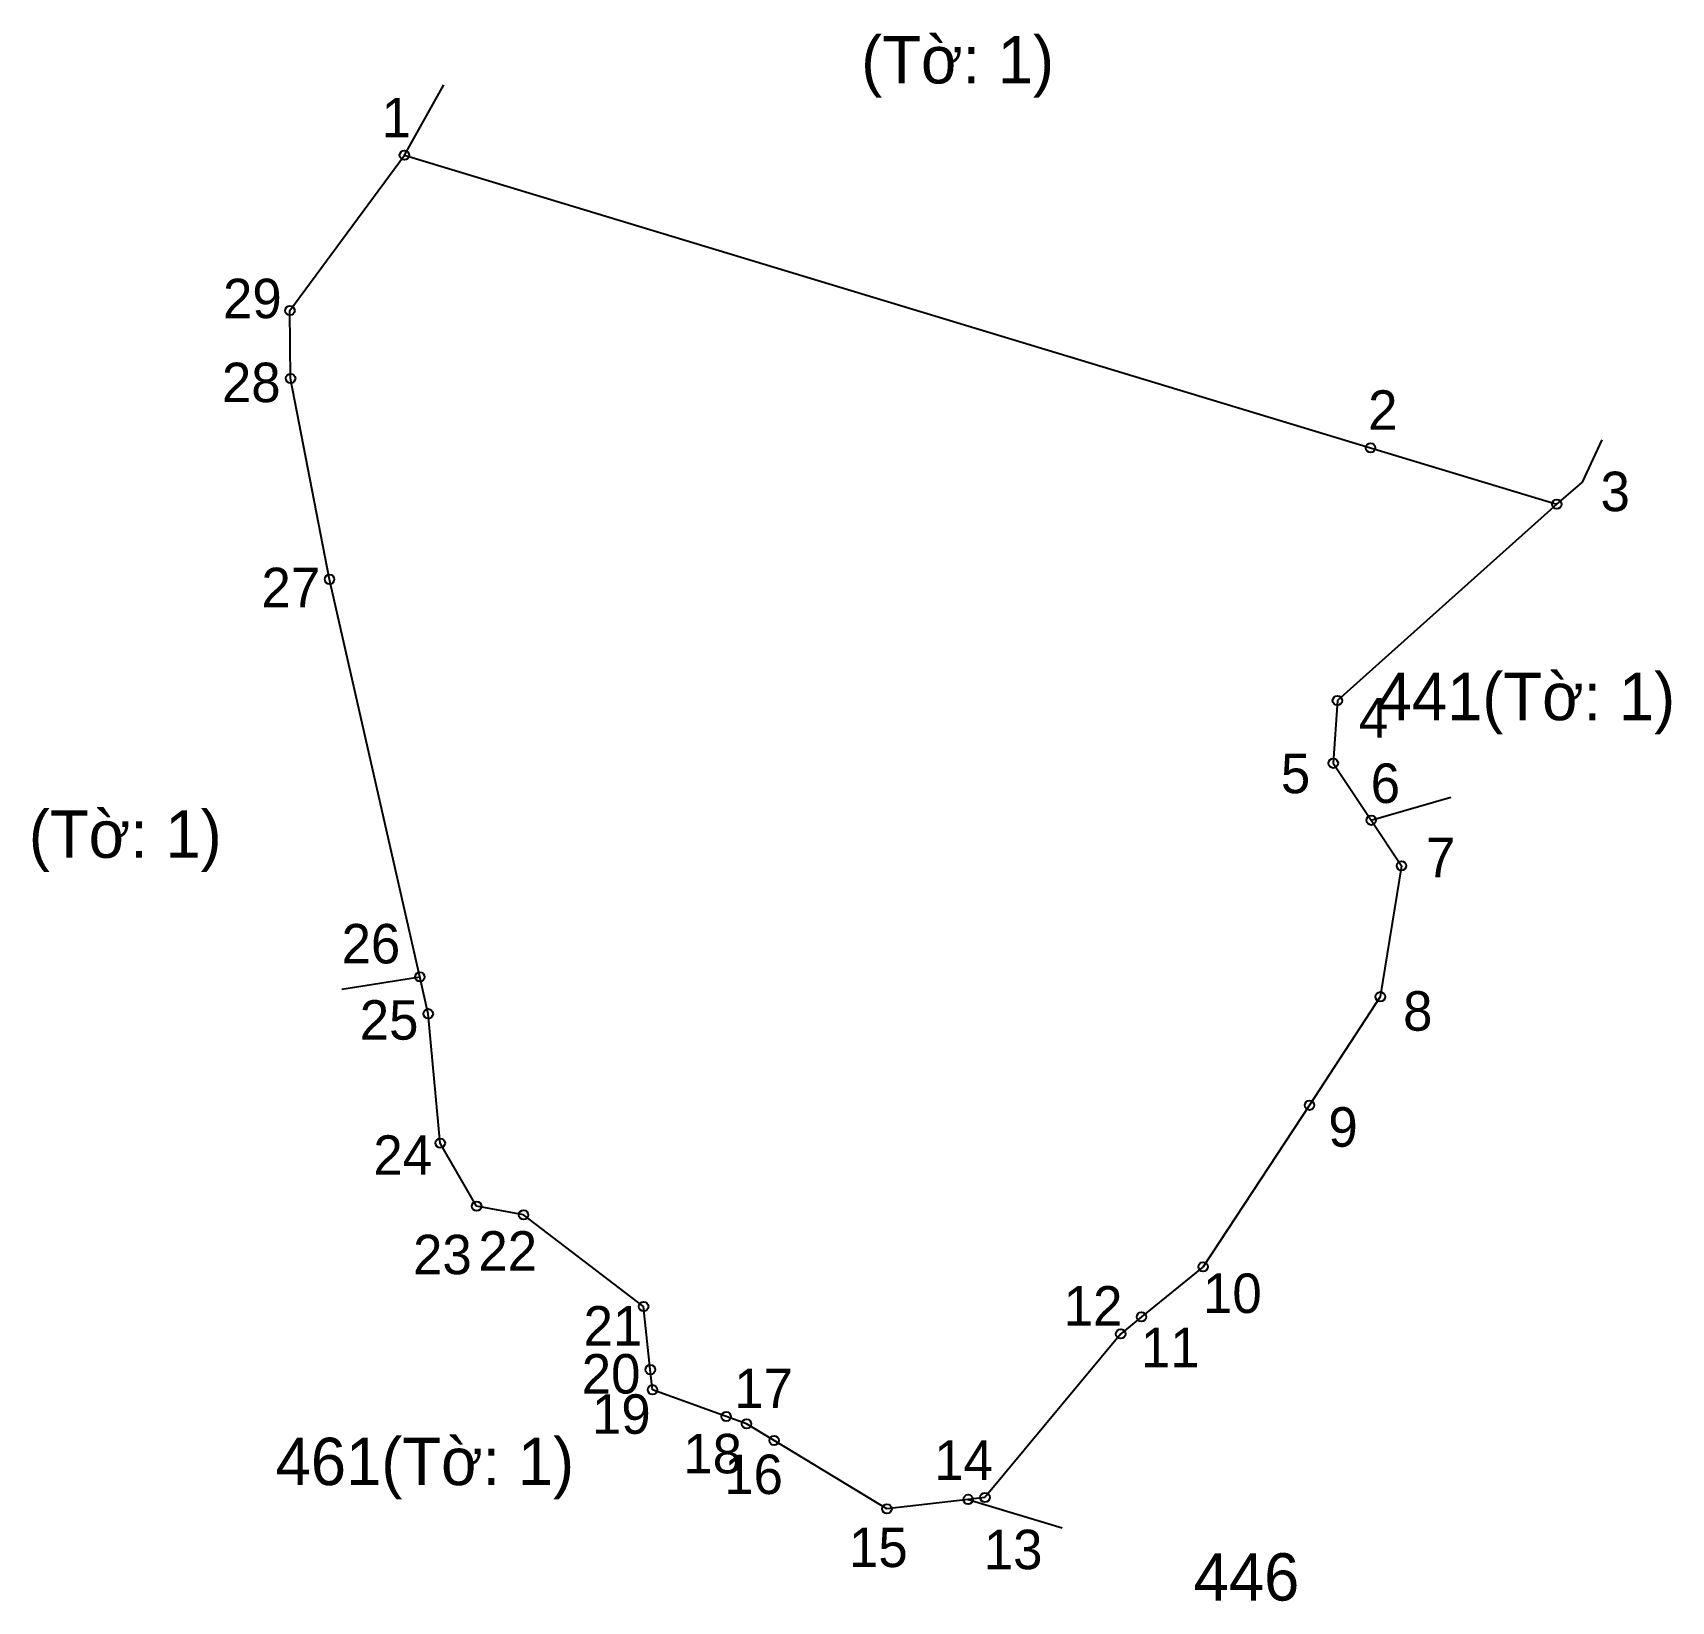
# Model space of a CAD drawing. Extents: x 548729 to 548985, y 1820341 to 1820587.
import ezdxf

# ---------------------------------------------------------------- set-up
doc = ezdxf.new("R2010")
doc.units = 0
for name, color, linetype in [('CanhThua', 7, 'Continuous'), ('MocDinhThua', 7, 'Continuous'), ('NhanTuCan', 7, 'Continuous'), ('RauThua', 7, 'Continuous'), ('SoHieuDinhThua', 7, 'Continuous')]:
    doc.layers.add(name, color=color, linetype=linetype)

msp = doc.modelspace()

# ---------------------------------------------------------------- linework, layer by layer
at = {"layer": 'CanhThua'}
for p, q in [((548768.78, 1820543.32), (548786.68, 1820567.64)), ((548786.68, 1820567.64), (548937.84, 1820521.84)), ((548768.88, 1820532.7), (548768.78, 1820543.32)), ((548774.97, 1820501.26), (548768.88, 1820532.7)), ((548937.84, 1820521.84), (548966.98, 1820513.01)), ((548966.98, 1820513.01), (548932.65, 1820482.29)), ((548789.11, 1820439.04), (548774.97, 1820501.26)), ((548932.65, 1820482.29), (548932.01, 1820472.47)), ((548932.01, 1820472.47), (548937.94, 1820463.55)), ((548937.94, 1820463.55), (548942.68, 1820456.43)), ((548942.68, 1820456.43), (548939.37, 1820435.94)), ((548790.42, 1820433.28), (548789.11, 1820439.04)), ((548939.37, 1820435.94), (548928.29, 1820418.95)), ((548792.3, 1820413.03), (548790.42, 1820433.28)), ((548928.29, 1820418.95), (548911.64, 1820393.68)), ((548797.99, 1820403.16), (548792.3, 1820413.03)), ((548805.33, 1820401.8), (548797.99, 1820403.16)), ((548824.11, 1820387.46), (548805.33, 1820401.8)), ((548911.64, 1820393.68), (548902, 1820385.83)), ((548825.16, 1820377.58), (548824.11, 1820387.46)), ((548902, 1820385.83), (548898.75, 1820383.18)), ((548898.75, 1820383.18), (548877.52, 1820357.58)), ((548825.5, 1820374.44), (548825.16, 1820377.58)), ((548837.04, 1820370.24), (548825.5, 1820374.44)), ((548840.22, 1820369.09), (548837.04, 1820370.24)), ((548844.52, 1820366.49), (548840.22, 1820369.09)), ((548862.18, 1820355.8), (548844.52, 1820366.49)), ((548877.52, 1820357.58), (548874.88, 1820357.28)), ((548874.88, 1820357.28), (548862.18, 1820355.8))]:
    msp.add_line(p, q, dxfattribs=at)
at = {"layer": 'MocDinhThua'}
for centre in [(548786.68, 1820567.64), (548768.78, 1820543.32), (548768.88, 1820532.7), (548937.84, 1820521.84), (548966.98, 1820513.01), (548774.97, 1820501.26), (548932.65, 1820482.29), (548932.01, 1820472.47), (548937.94, 1820463.55), (548942.68, 1820456.43), (548789.11, 1820439.04), (548939.37, 1820435.94), (548790.42, 1820433.28), (548928.29, 1820418.95), (548792.3, 1820413.03), (548797.99, 1820403.16), (548805.33, 1820401.8), (548911.64, 1820393.68), (548824.11, 1820387.46), (548902, 1820385.83), (548898.75, 1820383.18), (548825.16, 1820377.58), (548825.5, 1820374.44), (548837.04, 1820370.24), (548840.22, 1820369.09), (548844.52, 1820366.49), (548874.88, 1820357.28), (548877.52, 1820357.58), (548862.18, 1820355.8)]:
    msp.add_circle(centre, 0.741, dxfattribs=at)
at = {"layer": 'RauThua'}
for p, q in [((548786.68, 1820567.64), (548792.87, 1820578.67)), ((548786.68, 1820567.64), (548792.87, 1820578.67)), ((548970.99, 1820516.48), (548974.06, 1820523.07)), ((548970.99, 1820516.48), (548974.06, 1820523.07)), ((548966.98, 1820513.01), (548970.99, 1820516.48)), ((548966.98, 1820513.01), (548970.99, 1820516.48)), ((548937.94, 1820463.55), (548950.38, 1820467.16)), ((548776.88, 1820437.12), (548789.11, 1820439.04)), ((548874.88, 1820357.28), (548889.61, 1820352.81)), ((548874.88, 1820357.28), (548889.61, 1820352.81))]:
    msp.add_line(p, q, dxfattribs=at)

# ---------------------------------------------------------------- texts
at = {"layer": 'NhanTuCan'}
for s, p in [('(Tờ: 1)', (548858.15, 1820578.87)), ('441(Tờ: 1)', (548938.79, 1820479.22)), ('(Tờ: 1)', (548727.93, 1820457.68)), ('461(Tờ: 1)', (548766.53, 1820359.51)), ('446', (548910.16, 1820341.44))]:
    msp.add_text(s, height=7.411, dxfattribs=at).set_placement(p)
at = {"layer": 'SoHieuDinhThua'}
for s, height, p in [('1', 6.18, (548783.12, 1820570.42)), ('29', 6.176, (548758.3, 1820542.13)), ('28', 6.176, (548758.13, 1820528.99)), ('2', 6.18, (548937.46, 1820524.66)), ('3', 6.18, (548973.82, 1820511.93)), ('27', 6.176, (548764.32, 1820496.9)), ('4', 6.18, (548936.01, 1820476.5)), ('5', 6.18, (548923.81, 1820467.79)), ('6', 6.18, (548937.86, 1820466.26)), ('7', 6.18, (548946.52, 1820454.65)), ('26', 6.176, (548776.85, 1820441.15)), ('25', 6.176, (548779.7, 1820429.22)), ('8', 6.18, (548942.93, 1820430.62)), ('9', 6.18, (548931.24, 1820412.47)), ('24', 6.176, (548781.83, 1820408.07)), ('23', 6.176, (548788.04, 1820392.51)), ('22', 6.176, (548798.26, 1820393.07)), ('12', 6.176, (548889.84, 1820384.48)), ('10', 6.176, (548911.63, 1820386.45)), ('21', 6.176, (548814.72, 1820381.35)), ('11', 6.176, (548901.9, 1820377.96)), ('20', 6.176, (548814.43, 1820373.84)), ('17', 6.176, (548838.28, 1820371.57)), ('19', 6.176, (548816.03, 1820367.54)), ('18', 6.176, (548830.32, 1820361.35)), ('14', 6.176, (548869.58, 1820360.32)), ('16', 6.176, (548836.72, 1820358.11)), ('15', 6.176, (548856.24, 1820346.68)), ('13', 6.176, (548877.33, 1820346.35))]:
    msp.add_text(s, height=height, dxfattribs=at).set_placement(p)

doc.saveas('drawing.dxf')
